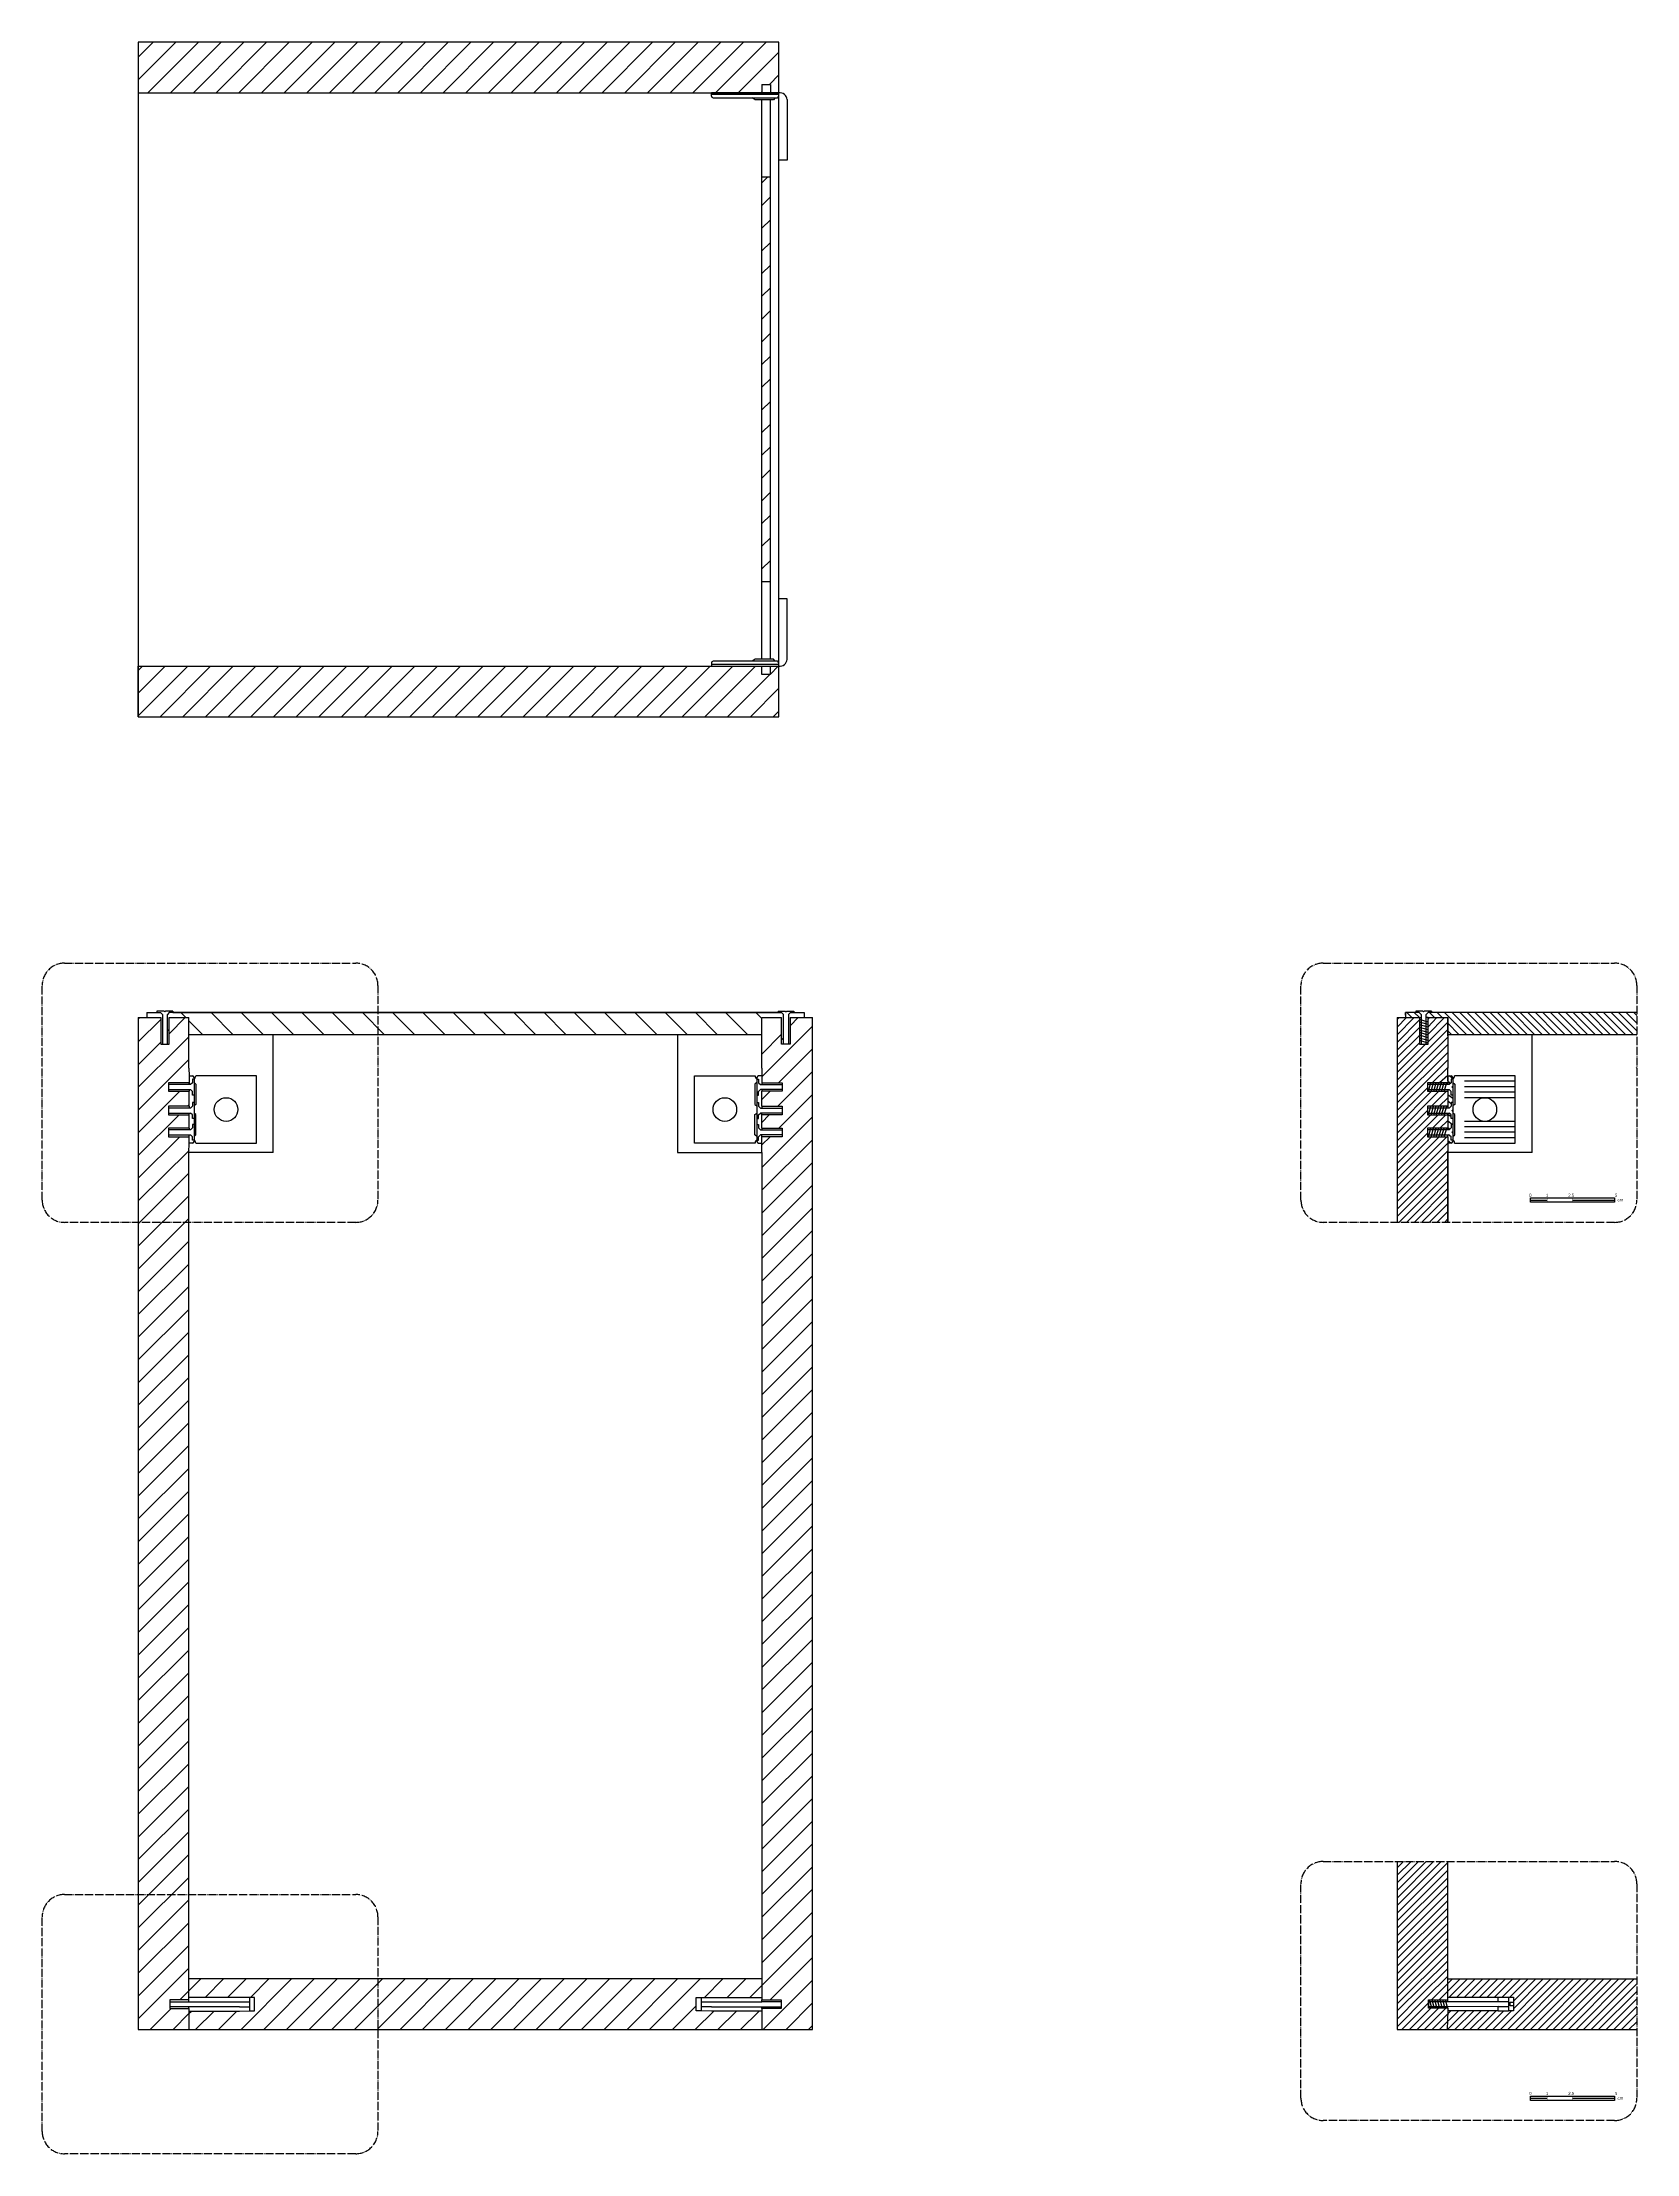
# Model space of a CAD drawing. Header units: millimetres. Extents: x -1061 to 8262, y 78 to 3828.
# Drawn here: x 4370 to 5316, y 831 to 2083 of the extents above; entities that cross this region are included whole.
import ezdxf
from ezdxf.enums import TextEntityAlignment as Align

# ---------------------------------------------------------------- set-up
doc = ezdxf.new("R2010")
doc.units = ezdxf.units.MM
doc.linetypes.add('ACAD_ISO04W100', pattern=[30, 24, -3, 0, -3])
for name, color, linetype in [('A-ANNO-SYMB', 3, 'Continuous'), ('G-ANNO-TEXT', 3, 'Continuous'), ('G-ANNO-TTLB', 3, 'Continuous'), ('IF-DETL', 4, 'Continuous'), ('IF-FURN', 7, 'Continuous'), ('Layer1', 1, 'Continuous'), ('Layer2', 8, 'Continuous'), ('linee sezione', 3, 'ACAD_ISO04W100')]:
    doc.layers.add(name, color=color, linetype=linetype)
doc.styles.add('E-ARIAL', font='arial.ttf')

msp = doc.modelspace()

# ---------------------------------------------------------------- hatches: boundary and pattern name
at = {"layer": 'IF-DETL'}
h = msp.add_hatch(dxfattribs=at)
h.set_pattern_fill('ANSI31', color=256, scale=4, angle=90)
h.set_pattern_definition([(135, (-1293.643, -1224.641), (-8.980256, -8.980256), [])])
h.paths.add_polyline_path([(4796.5, 1504.4), (4808.2, 1504.4), (4808.2, 1488.7), (4809.3, 1488.7), (4809.3, 1506.2), (4808.2, 1507.4), (4806.1, 1507.4), (4568.7, 1507.4), (4568.7, 1494.4), (4796.5, 1494.4)])
h.paths.add_polyline_path([(4568.7, 1507.4), (4447, 1507.4), (4447, 1507.4), (4444.9, 1507.4), (4443.8, 1506.2), (4443.8, 1488.7), (4444.8, 1488.7), (4444.8, 1504.4), (4456.5, 1504.4), (4456.5, 1494.4), (4568.7, 1494.4)])
h = msp.add_hatch(dxfattribs=at)
h.set_pattern_fill('ANSI31', color=256, angle=90)
h.set_pattern_definition([(135, (-1293.6433, -1224.6407), (-2.245064, -2.245064), [])])
h.paths.add_polyline_path([(5315.6, 1507.4), (5193.8, 1507.4), (5193.8, 1507.4), (5191.7, 1507.4), (5190.6, 1506.2), (5190.6, 1504.4), (5191.7, 1504.4), (5203.4, 1504.4), (5203.4, 1494.4), (5315.6, 1494.4)])
h.paths.add_polyline_path([(5187.7, 1506.2), (5186.5, 1507.4), (5178.4, 1507.4), (5178.4, 1505.9), (5178.4, 1504.4), (5186.6, 1504.4), (5187.7, 1504.4)])
at = {"layer": 'IF-FURN'}
h = msp.add_hatch(dxfattribs=at)
h.set_pattern_fill('ANSI31', color=256, scale=3)
h.set_pattern_definition([(45, (979.264, 755.095), (-6.735192, 6.735192), [])])
h.paths.add_polyline_path([(4806.5, 1682.8), (4806.5, 1712.8), (4801.5, 1712.8), (4801.5, 1707.8), (4796.5, 1707.8), (4796.5, 1712.8), (4426.5, 1712.8), (4426.5, 1682.8)])
h.paths.add_polyline_path([(4796.5, 2052.8), (4796.5, 2057.8), (4801.5, 2057.8), (4801.5, 2052.8), (4806.5, 2052.8), (4806.5, 2082.8), (4426.5, 2082.8), (4426.5, 2052.8)])
h.paths.add_polyline_path([(4801.5, 2002.8), (4796.5, 2002.8), (4796.5, 1762.8), (4801.5, 1762.8)])

# ---------------------------------------------------------------- linework, layer by layer
at = {"layer": 'A-ANNO-SYMB'}
for p, q in [((5252.4, 1396.2), (5262.4, 1396.2)), ((5277.4, 1396.2), (5302.4, 1396.2)), ((5252.4, 863.6), (5262.4, 863.6)), ((5277.4, 863.6), (5302.4, 863.6))]:
    msp.add_line(p, q, dxfattribs=at)
for points in [[(5252.4, 1397.5), (5302.4, 1397.5), (5302.4, 1395), (5252.4, 1395)], [(5252.4, 864.8), (5302.4, 864.8), (5302.4, 862.3), (5252.4, 862.3)]]:
    msp.add_lwpolyline(points, close=True, dxfattribs=at)
at = {"layer": 'G-ANNO-TTLB'}
for points, const_width in [([(5252.4, 1395), (5252.4, 1397.5)], 0.18), ([(5262.4, 1397.5), (5262.4, 1395)], 0.18), ([(5277.4, 1397.5), (5277.4, 1395)], 0.18), ([(5302.4, 1397.5), (5302.4, 1395)], 0.48), ([(5252.4, 862.3), (5252.4, 864.8)], 0.18), ([(5262.4, 864.8), (5262.4, 862.3)], 0.18), ([(5277.4, 864.8), (5277.4, 862.3)], 0.18), ([(5302.4, 864.8), (5302.4, 862.3)], 0.48)]:
    msp.add_lwpolyline(points, dxfattribs=dict(at, const_width=const_width))
at = {"layer": 'IF-DETL', "linetype": 'Continuous'}
for p, q in [((4426.5, 1490), (4439.8, 1503.3)), ((4444.8, 1494.8), (4454.4, 1504.4)), ((4813.3, 1499.6), (4818.1, 1504.4)), ((5173.4, 1503.2), (5174.5, 1504.4)), ((5173.4, 1498.7), (5179, 1504.4)), ((5173.4, 1494.2), (5183.5, 1504.4)), ((5173.4, 1489.7), (5186.6, 1503)), ((5191.7, 1494.6), (5201.5, 1504.4)), ((5191.7, 1499), (5197, 1504.4)), ((5191.7, 1503.5), (5192.5, 1504.4)), ((4450.7, 1487.2), (4456.5, 1493.1)), ((4796.5, 1469.3), (4826.5, 1499.4)), ((4796.5, 1482.8), (4808.2, 1494.5)), ((5173.4, 1485.2), (5186.6, 1498.5)), ((5173.4, 1467.3), (5203.4, 1497.3)), ((5173.4, 1480.7), (5186.4, 1493.7)), ((5173.4, 1462.8), (5203.4, 1492.8)), ((5186.4, 1493.7), (5186.6, 1494)), ((5191.7, 1490.1), (5203.4, 1501.8)), ((4426.5, 1476.5), (4439.8, 1489.8)), ((4426.5, 1463.1), (4450.7, 1487.2)), ((4426.5, 1449.6), (4456.5, 1479.6)), ((4806.4, 1465.7), (4826.5, 1485.9)), ((5173.4, 1476.3), (5186.6, 1489.5)), ((5173.4, 1471.8), (5190.2, 1488.7)), ((5173.4, 1458.3), (5203.4, 1488.4)), ((5173.4, 1453.8), (5203.4, 1483.8)), ((5173.4, 1449.3), (5203.4, 1479.3)), ((4456.1, 1465.7), (4456.6, 1466.2)), ((4805.9, 1451.8), (4826.5, 1472.4)), ((5194.2, 1465.7), (5203.4, 1474.8)), ((5203.4, 1470.1), (5198.6, 1465.7)), ((5205.1, 1465.4), (5203.4, 1466.6)), ((5206.4, 1468.3), (5204.2, 1469.9)), ((5315.1, 1474.4), (5315.6, 1474.8)), ((4426.5, 1436.1), (4451.1, 1460.7)), ((4456.3, 1452.4), (4456.6, 1452.7)), ((4796.5, 1455.8), (4801.3, 1460.7)), ((4806.5, 1438.9), (4826.5, 1458.9)), ((5173.4, 1444.8), (5191.3, 1462.7)), ((5173.4, 1440.3), (5193.7, 1460.7)), ((5173.4, 1435.8), (5198.2, 1460.7)), ((5193.8, 1451.8), (5202.7, 1460.7)), ((5198.3, 1451.8), (5203.4, 1456.9)), ((5206.4, 1456.5), (5203.4, 1458.7)), ((5205.5, 1453.3), (5203.4, 1454.8)), ((4426.5, 1422.6), (4450.7, 1446.8)), ((4455.7, 1451.8), (4456.3, 1452.4)), ((4796.5, 1442.3), (4800.9, 1446.8)), ((4796.5, 1415.5), (4826.5, 1445.5)), ((5173.4, 1431.4), (5191.3, 1449.3)), ((5173.4, 1426.9), (5193.3, 1446.8)), ((5173.4, 1422.4), (5197.7, 1446.8)), ((5194.3, 1438.9), (5202.2, 1446.8)), ((5198.8, 1438.9), (5203.4, 1443.4)), ((5205.5, 1445.5), (5203.4, 1446.9)), ((5206.1, 1441), (5203.4, 1443)), ((4426.5, 1409.2), (4451.2, 1433.8)), ((4456.2, 1438.9), (4456.5, 1439.2)), ((4796.5, 1428.9), (4801.4, 1433.8)), ((4796.5, 1402), (4826.5, 1432)), ((5173.4, 1417.9), (5191.3, 1435.8)), ((5173.4, 1413.4), (5193.8, 1433.8)), ((5173.4, 1408.9), (5198.3, 1433.8)), ((5173.4, 1404.4), (5202.8, 1433.8)), ((5173.4, 1399.9), (5203.4, 1429.9)), ((5204.7, 1438.2), (5203.4, 1439.1)), ((5205.2, 1429.9), (5203.4, 1431.3)), ((5205.5, 1433.7), (5203.8, 1434.9)), ((4426.5, 1395.7), (4456.6, 1425.7)), ((4796.5, 1388.5), (4826.5, 1418.5)), ((5173.4, 1395.4), (5203.4, 1425.4)), ((5173.4, 1390.9), (5203.4, 1420.9)), ((5173.4, 1386.5), (5203.4, 1416.5)), ((4426.5, 1382.2), (4456.5, 1412.2)), ((4796.5, 1375.1), (4826.5, 1405.1)), ((5174.4, 1383), (5203.4, 1412)), ((5178.9, 1383), (5203.4, 1407.5)), ((5183.4, 1383), (5203.4, 1403)), ((4426.5, 1368.8), (4456.5, 1398.8)), ((4796.5, 1361.6), (4826.5, 1391.6)), ((5187.9, 1383), (5203.4, 1398.5)), ((5192.4, 1383), (5203.4, 1394)), ((4426.5, 1355.3), (4456.5, 1385.3)), ((4796.5, 1348.1), (4826.5, 1378.1)), ((5196.9, 1383), (5203.4, 1389.5)), ((5201.4, 1383), (5203.4, 1385)), ((4426.5, 1341.8), (4456.5, 1371.8)), ((4426.5, 1328.3), (4456.5, 1358.3)), ((4796.5, 1334.6), (4826.5, 1364.6)), ((4426.5, 1314.9), (4456.5, 1344.9)), ((4796.5, 1321.2), (4826.5, 1351.2)), ((4426.5, 1301.4), (4456.5, 1331.4)), ((4796.5, 1307.7), (4826.5, 1337.7)), ((4426.5, 1287.9), (4456.5, 1317.9)), ((4796.5, 1294.2), (4826.5, 1324.2)), ((4426.5, 1274.5), (4456.5, 1304.5)), ((4796.5, 1280.8), (4826.5, 1310.8)), ((4426.5, 1261), (4456.5, 1291)), ((4796.5, 1267.3), (4826.5, 1297.3)), ((4426.5, 1247.5), (4456.5, 1277.5)), ((4796.5, 1253.8), (4826.5, 1283.8)), ((4796.5, 1240.4), (4826.5, 1270.4)), ((4426.5, 1234.1), (4456.5, 1264.1)), ((4796.5, 1226.9), (4826.5, 1256.9)), ((4426.5, 1220.6), (4456.5, 1250.6)), ((4796.5, 1213.4), (4826.5, 1243.4)), ((4426.5, 1207.1), (4456.5, 1237.1)), ((4796.5, 1199.9), (4826.5, 1229.9)), ((4426.5, 1193.6), (4456.5, 1223.6)), ((4796.5, 1186.5), (4826.5, 1216.5)), ((4426.5, 1180.2), (4456.5, 1210.2)), ((4796.5, 1173), (4826.5, 1203)), ((4426.5, 1166.7), (4456.5, 1196.7)), ((4796.5, 1159.5), (4826.5, 1189.5)), ((4426.5, 1153.2), (4456.5, 1183.2)), ((4426.5, 1139.8), (4456.5, 1169.8)), ((4796.5, 1146.1), (4826.5, 1176.1)), ((4426.5, 1126.3), (4456.5, 1156.3)), ((4796.5, 1132.6), (4826.5, 1162.6)), ((4426.5, 1112.8), (4456.5, 1142.8)), ((4796.5, 1119.1), (4826.5, 1149.1)), ((4426.5, 1099.4), (4456.5, 1129.4)), ((4796.5, 1105.7), (4826.5, 1135.7)), ((4426.5, 1085.9), (4456.5, 1115.9)), ((4796.5, 1092.2), (4826.5, 1122.2)), ((4426.5, 1072.4), (4456.5, 1102.4)), ((4796.5, 1078.7), (4826.5, 1108.7)), ((4796.5, 1065.2), (4826.5, 1095.2)), ((4426.5, 1058.9), (4456.5, 1088.9)), ((4796.5, 1051.8), (4826.5, 1081.8)), ((4426.5, 1045.5), (4456.5, 1075.5)), ((4796.5, 1038.3), (4826.5, 1068.3)), ((4426.5, 1032), (4456.5, 1062)), ((4796.5, 1024.8), (4826.5, 1054.8)), ((4426.5, 1018.5), (4456.5, 1048.5)), ((4796.5, 1011.4), (4826.5, 1041.4)), ((4426.5, 1005.1), (4456.5, 1035.1)), ((4796.5, 997.9), (4826.5, 1027.9)), ((4426.5, 991.6), (4456.5, 1021.6)), ((4796.5, 984.4), (4826.5, 1014.4)), ((4426.5, 978.1), (4456.5, 1008.1)), ((5173.4, 1000.3), (5177.1, 1004)), ((5173.4, 995.8), (5181.6, 1004)), ((5173.4, 991.3), (5186.1, 1004)), ((5173.4, 986.8), (5190.6, 1004)), ((5173.4, 982.3), (5195, 1004)), ((5173.4, 977.9), (5199.5, 1004)), ((5173.4, 973.4), (5203.4, 1003.4)), ((4426.5, 964.6), (4456.5, 994.6)), ((4796.5, 970.9), (4826.5, 1000.9)), ((5173.4, 968.9), (5203.4, 998.9)), ((5173.4, 964.4), (5203.4, 994.4)), ((5173.4, 959.9), (5203.4, 989.9)), ((4426.5, 951.2), (4456.5, 981.2)), ((4796.5, 957.5), (4826.5, 987.5)), ((5173.4, 955.4), (5203.4, 985.4)), ((5173.4, 950.9), (5203.4, 980.9)), ((4426.5, 937.7), (4456.5, 967.7)), ((4796.5, 944), (4826.5, 974)), ((5173.4, 946.4), (5203.4, 976.4)), ((5173.4, 941.9), (5203.4, 971.9)), ((5173.4, 937.4), (5203.4, 967.4)), ((4426.5, 924.2), (4456.5, 954.2)), ((4789.4, 923.4), (4826.5, 960.5)), ((5173.4, 933), (5203.4, 963)), ((5173.4, 928.5), (5203.4, 958.5)), ((5173.4, 924), (5203.4, 954)), ((4426.5, 910.8), (4456.5, 940.8)), ((4801.3, 921.9), (4826.5, 947.1)), ((5173.4, 919.5), (5203.4, 949.5)), ((5173.4, 915.5), (5203.4, 945)), ((5186.3, 923.5), (5203.4, 940.5)), ((4451.1, 921.9), (4463.6, 934.4)), ((4466.1, 923.4), (4477.1, 934.4)), ((4479.5, 923.4), (4490.5, 934.4)), ((4487.5, 904.4), (4517.5, 934.4)), ((4493, 923.4), (4504, 934.4)), ((4500.9, 904.4), (4530.9, 934.4)), ((4514.4, 904.4), (4544.4, 934.4)), ((4527.9, 904.4), (4557.9, 934.4)), ((4541.4, 904.4), (4571.4, 934.4)), ((4554.8, 904.4), (4584.8, 934.4)), ((4568.3, 904.4), (4598.3, 934.4)), ((4581.8, 904.4), (4611.8, 934.4)), ((4595.2, 904.4), (4625.2, 934.4)), ((4608.7, 904.4), (4638.7, 934.4)), ((4622.2, 904.4), (4652.2, 934.4)), ((4635.6, 904.4), (4665.6, 934.4)), ((4649.1, 904.4), (4679.1, 934.4)), ((4662.6, 904.4), (4692.6, 934.4)), ((4676.1, 904.4), (4706.1, 934.4)), ((4689.5, 904.4), (4719.5, 934.4)), ((4703, 904.4), (4733, 934.4)), ((4716.5, 904.4), (4746.5, 934.4)), ((4729.9, 904.4), (4759.9, 934.4)), ((4762.4, 923.4), (4773.4, 934.4)), ((4775.9, 923.4), (4786.9, 934.4)), ((4797.3, 904.4), (4826.5, 933.6)), ((5190.8, 923.5), (5203.4, 936)), ((5193.8, 922), (5206.2, 934.4)), ((5198.3, 922), (5210.7, 934.4)), ((5204.3, 923.5), (5215.2, 934.4)), ((5208.8, 923.5), (5219.7, 934.4)), ((5213.3, 923.5), (5224.2, 934.4)), ((5217.7, 923.5), (5228.6, 934.4)), ((5222.3, 923.5), (5233.1, 934.4)), ((5226.8, 923.5), (5237.6, 934.4)), ((5231.2, 923.5), (5242.1, 934.4)), ((5234.6, 904.4), (5264.6, 934.4)), ((5235.7, 923.5), (5246.6, 934.4)), ((5239.1, 904.4), (5269.1, 934.4)), ((5240.2, 923.5), (5251.1, 934.4)), ((5242.4, 921.1), (5255.6, 934.4)), ((5242.4, 916.6), (5260.1, 934.4)), ((5243.5, 904.4), (5273.5, 934.4)), ((5248, 904.4), (5278, 934.4)), ((5252.5, 904.4), (5282.5, 934.4)), ((5257, 904.4), (5287, 934.4)), ((5261.5, 904.4), (5291.5, 934.4)), ((5266, 904.4), (5296, 934.4)), ((5270.5, 904.4), (5300.5, 934.4)), ((5275, 904.4), (5305, 934.4)), ((5279.5, 904.4), (5309.5, 934.4)), ((5284, 904.4), (5314, 934.4)), ((5288.4, 904.4), (5315.6, 931.5)), ((5292.9, 904.4), (5315.6, 927)), ((4433.6, 904.4), (4446.1, 916.8)), ((4456.5, 913.8), (4458.1, 915.3)), ((4460.5, 904.4), (4471.5, 915.3)), ((4474, 904.4), (4485, 915.3)), ((4743.4, 904.4), (4757.5, 918.5)), ((4756.9, 904.4), (4767.9, 915.3)), ((4770.4, 904.4), (4781.4, 915.3)), ((4783.8, 904.4), (4794.8, 915.3)), ((4810.8, 904.4), (4826.5, 920.1)), ((5173.4, 910.5), (5186.3, 923.5)), ((5173.4, 906), (5190.8, 923.5)), ((5176.2, 904.4), (5192, 920.2)), ((5180.7, 904.4), (5193.3, 917)), ((5185.2, 904.4), (5197.9, 917)), ((5189.7, 904.4), (5202.3, 917)), ((5194.2, 904.4), (5205.3, 915.5)), ((5198.6, 904.4), (5209.8, 915.5)), ((5203.4, 904.6), (5214.3, 915.5)), ((5207.6, 904.4), (5218.8, 915.5)), ((5212.1, 904.4), (5223.2, 915.5)), ((5216.6, 904.4), (5227.7, 915.5)), ((5221.1, 904.4), (5232.2, 915.5)), ((5225.6, 904.4), (5236.7, 915.5)), ((5230.1, 904.4), (5241.2, 915.5)), ((5297.4, 904.4), (5315.6, 922.5)), ((5301.9, 904.4), (5315.6, 918)), ((4447.1, 904.4), (4456.5, 913.8)), ((4456.3, 904.4), (4456.5, 904.6)), ((5306.4, 904.4), (5315.6, 913.5)), ((5310.9, 904.4), (5315.6, 909)), ((5315.4, 904.4), (5315.6, 904.5))]:
    msp.add_line(p, q, dxfattribs=at)
at = {"layer": 'IF-FURN'}
for p, q in [((4806.5, 2082.8), (4426.5, 2082.8)), ((4426.5, 2082.8), (4426.5, 1682.8)), ((4426.5, 2082.8), (4426.5, 2052.8)), ((4806.5, 1682.8), (4806.5, 2082.8)), ((4796.5, 2057.8), (4801.5, 2057.8)), ((4796.5, 2057.8), (4796.5, 2052.8)), ((4801.5, 2057.8), (4801.5, 2052.8)), ((4426.5, 2052.8), (4806.5, 2052.8)), ((4456.5, 2052.8), (4466.5, 2052.8)), ((4806.5, 2052.8), (4766.5, 2052.8)), ((4766.5, 2050.8), (4766.5, 2052.8)), ((4806.5, 2051.8), (4766.5, 2051.8)), ((4767.5, 2049.8), (4805.5, 2049.8)), ((4792.4, 2048.6), (4790.7, 2049.8)), ((4803.4, 2048.6), (4792.4, 2048.6)), ((4796.5, 1716.9), (4796.5, 2048.6)), ((4801.5, 1716.9), (4801.5, 2048.6)), ((4804.4, 2049.8), (4803.4, 2048.6)), ((4806.5, 2052.8), (4806.5, 2052.8)), ((4811.5, 2048.8), (4811.5, 2012.8)), ((4811.5, 2012.8), (4806.5, 2012.8)), ((4801.5, 2002.8), (4796.5, 2002.8)), ((4801.5, 1762.8), (4796.5, 1762.8)), ((4811.5, 1752.8), (4806.5, 1752.8)), ((4811.5, 1716.8), (4811.5, 1752.8)), ((4805.5, 1715.8), (4767.5, 1715.8)), ((4792.4, 1716.9), (4790.7, 1715.8)), ((4803.4, 1716.9), (4792.4, 1716.9)), ((4804.4, 1715.8), (4803.4, 1716.9)), ((4426.5, 1682.8), (4426.5, 1712.8)), ((4426.5, 1712.8), (4806.5, 1712.8)), ((4766.5, 1714.8), (4766.5, 1712.8)), ((4806.5, 1713.8), (4766.5, 1713.8)), ((4796.5, 1707.8), (4796.5, 1712.8)), ((4801.5, 1707.8), (4796.5, 1707.8)), ((4801.5, 1707.8), (4801.5, 1712.8)), ((4426.5, 1682.8), (4806.5, 1682.8)), ((4426.5, 1504.4), (4426.5, 904.4)), ((4426.5, 1504.4), (4439.8, 1504.4)), ((4439.8, 1504.4), (4439.8, 1488.7)), ((4444.8, 1488.7), (4444.8, 1504.4)), ((4444.8, 1504.4), (4456.5, 1504.4)), ((4456.5, 1474.4), (4456.5, 1504.4)), ((4456.5, 1493.7), (4456.5, 1504.4)), ((4796.5, 1474.4), (4796.5, 1504.4)), ((4796.5, 1493.7), (4796.5, 1504.4)), ((4796.5, 1504.4), (4808.2, 1504.4)), ((4808.2, 1488.7), (4808.2, 1504.4)), ((4813.3, 1504.4), (4813.3, 1488.7)), ((4813.3, 1504.4), (4826.5, 1504.4)), ((4826.5, 904.4), (4826.5, 1504.4)), ((5173.4, 1504.4), (5173.4, 1383)), ((5173.4, 1504.4), (5186.6, 1504.4)), ((5186.6, 1504.4), (5186.6, 1488.7)), ((5191.7, 1488.7), (5191.7, 1504.4)), ((5191.7, 1504.4), (5203.4, 1504.4)), ((5203.4, 1504.4), (5203.4, 1474.4)), ((5203.4, 1493.7), (5203.4, 1504.4)), ((4439.8, 1488.7), (4444.8, 1488.7)), ((4813.3, 1488.7), (4808.2, 1488.7)), ((5186.6, 1488.7), (5191.7, 1488.7)), ((4456.6, 1465.7), (4444.4, 1465.7)), ((4444.4, 1465.7), (4444.4, 1460.7)), ((4456.5, 1474.4), (4456.6, 1469.9)), ((4456.6, 1469.9), (4456.6, 1465.7)), ((4796.5, 1474.4), (4796.5, 1469.9)), ((4796.5, 1469.9), (4796.5, 1465.7)), ((4796.5, 1465.7), (4808.6, 1465.7)), ((4808.6, 1465.7), (4808.6, 1460.7)), ((5203.4, 1465.7), (5191.3, 1465.7)), ((5191.3, 1465.7), (5191.3, 1460.7)), ((5203.2, 1469.9), (5203.2, 1469.9)), ((5203.4, 1466.9), (5203.4, 1474.4)), ((5203.4, 1469.9), (5203.4, 1465.7)), ((5203.4, 1469.9), (5203.4, 1469.9)), ((4444.4, 1460.7), (4456.6, 1460.7)), ((4456.6, 1451.8), (4456.6, 1460.7)), ((4808.6, 1460.7), (4796.5, 1460.7)), ((4796.5, 1451.8), (4796.5, 1460.7)), ((5191.3, 1460.7), (5203.4, 1460.7)), ((5203.4, 1460.7), (5203.4, 1451.8)), ((4456.6, 1451.8), (4444.4, 1451.8)), ((4444.4, 1451.8), (4444.4, 1446.8)), ((4444.4, 1446.8), (4456.6, 1446.8)), ((4456.6, 1438.9), (4456.6, 1446.8)), ((4796.5, 1451.8), (4808.6, 1451.8)), ((4808.6, 1446.8), (4796.5, 1446.8)), ((4796.5, 1438.9), (4796.5, 1446.8)), ((4808.6, 1451.8), (4808.6, 1446.8)), ((5203.4, 1451.8), (5191.3, 1451.8)), ((5191.3, 1451.8), (5191.3, 1446.8)), ((5191.3, 1446.8), (5203.4, 1446.8)), ((5202.8, 1451.8), (5203.4, 1451.8)), ((5203.4, 1446.8), (5203.4, 1438.9)), ((4456.6, 1438.9), (4444.4, 1438.9)), ((4444.4, 1438.9), (4444.4, 1433.8)), ((4444.4, 1433.8), (4456.6, 1433.8)), ((4456.5, 1424.4), (4456.6, 1429.9)), ((4456.6, 1430), (4456.6, 1434.9)), ((4458.6, 1429.9), (4456.6, 1429.9)), ((4794.5, 1429.9), (4796.5, 1429.9)), ((4796.5, 1438.9), (4808.6, 1438.9)), ((4796.5, 1430), (4796.5, 1434.9)), ((4808.6, 1433.8), (4796.5, 1433.8)), ((4796.5, 1424.4), (4796.5, 1429.9)), ((4808.6, 1438.9), (4808.6, 1433.8)), ((5203.4, 1438.9), (5191.3, 1438.9)), ((5191.3, 1438.9), (5191.3, 1433.8)), ((5191.3, 1433.8), (5203.4, 1433.8)), ((5203.4, 1433.8), (5203.4, 1383)), ((5203.4, 1433.8), (5203.4, 1429.9)), ((5205.4, 1429.9), (5203.4, 1429.9)), ((4456.5, 921.9), (4456.5, 1424.4)), ((4796.5, 1424.4), (4796.5, 921.9)), ((5203.4, 1383), (5203.4, 1424.4)), ((5173.4, 1004), (5173.4, 904.4)), ((5203.4, 922), (5203.4, 1004)), ((4796.5, 934.4), (4456.5, 934.4)), ((5203.4, 934.4), (5315.6, 934.4)), ((4456.5, 921.9), (4445.2, 921.9)), ((4445.2, 921.9), (4445.2, 916.8)), ((4445.2, 916.8), (4456.5, 916.8)), ((4486.5, 923.4), (4456.5, 923.4)), ((4456.5, 916.8), (4456.5, 904.4)), ((4456.5, 915.3), (4486.5, 915.3)), ((4495.5, 923.4), (4486.5, 923.4)), ((4486.5, 915.3), (4495.5, 915.4)), ((4495.5, 923.4), (4492.5, 923.4)), ((4492.5, 915.4), (4495.5, 915.4)), ((4495.5, 915.4), (4495.5, 923.4)), ((4757.5, 923.4), (4760.5, 923.4)), ((4757.5, 915.4), (4757.5, 923.4)), ((4757.5, 923.4), (4766.5, 923.4)), ((4760.5, 915.4), (4757.5, 915.4)), ((4766.5, 915.3), (4757.5, 915.4)), ((4766.5, 923.4), (4796.5, 923.4)), ((4796.5, 915.3), (4766.5, 915.3)), ((4796.5, 921.9), (4807.9, 921.9)), ((4807.9, 916.8), (4796.5, 916.8)), ((4796.5, 916.8), (4796.5, 904.4)), ((4807.9, 921.9), (4807.9, 916.8)), ((5192, 917), (5192, 922)), ((5192, 922), (5203.4, 922)), ((5203.4, 917), (5192, 917)), ((5203.4, 915.5), (5203.1, 904.4)), ((5203.4, 923.5), (5233.4, 923.5)), ((5203.4, 917), (5203.4, 915.5)), ((5233.4, 915.5), (5203.4, 915.5)), ((5233.4, 923.5), (5239.4, 923.5)), ((5233.4, 915.5), (5239.4, 915.5)), ((5239.4, 923.5), (5242.4, 923.5)), ((5242.4, 915.5), (5239.4, 915.5)), ((5242.4, 923.5), (5242.4, 915.5)), ((4426.5, 904.4), (4826.5, 904.4)), ((5173.4, 904.4), (5315.6, 904.4))]:
    msp.add_line(p, q, dxfattribs=at)
at = {"layer": 'IF-FURN', "linetype": 'Continuous'}
for p, q in [((4426.5, 1503.5), (4427.4, 1504.4)), ((4824.2, 904.4), (4826.5, 906.7)), ((5203.1, 904.4), (5203.4, 904.6))]:
    msp.add_line(p, q, dxfattribs=at)
at = {"layer": 'IF-FURN'}
for centre, radius, start, end in [((4768, 2051.3), 1.58, 198.4349, 251.5651), ((4805, 2051.3), 1.58, 288.4349, 341.5651), ((4807, 2048.3), 4.53, 6.3402, 96.3402), ((4768, 1714.3), 1.58, 108.4349, 161.5651), ((4805, 1714.3), 1.58, 18.4349, 71.5651), ((4807, 1717.3), 4.53, 263.6598, 353.6598)]:
    msp.add_arc(centre, radius, start, end, dxfattribs=at)
at = {"layer": 'Layer1'}
for p, q in [((4506.5, 1424.4), (4506.5, 1494.4)), ((4746.5, 1494.4), (4746.5, 1424.4)), ((5253.4, 1424.4), (5253.4, 1494.4)), ((4506.5, 1424.4), (4456.5, 1424.4)), ((4746.5, 1424.4), (4796.5, 1424.4)), ((5253.4, 1424.4), (5203.4, 1424.4))]:
    msp.add_line(p, q, dxfattribs=at)
at = {"layer": 'Layer2'}
for p, q in [((4431.5, 1507.4), (4431.5, 1504.4)), ((4431.5, 1507.4), (4439.7, 1507.4)), ((4437.6, 1508.3), (4437.6, 1507.4)), ((4439.7, 1507.4), (4440.8, 1506.2)), ((4442.3, 1507.8), (4441.8, 1508.3)), ((4442.8, 1508.3), (4442.3, 1507.8)), ((4444.9, 1507.4), (4443.8, 1506.2)), ((4447, 1507.4), (4444.9, 1507.4)), ((4808.2, 1507.4), (4444.9, 1507.4)), ((4447, 1508.3), (4447, 1507.4)), ((4447, 1507.4), (4806.1, 1507.4)), ((4806.1, 1507.4), (4447, 1507.4)), ((4806.1, 1508.3), (4806.1, 1507.4)), ((4806.1, 1507.4), (4808.2, 1507.4)), ((4808.2, 1507.4), (4809.3, 1506.2)), ((4810.2, 1508.3), (4810.8, 1507.8)), ((4810.8, 1507.8), (4811.3, 1508.3)), ((4813.4, 1507.4), (4812.2, 1506.2)), ((4813.4, 1507.4), (4821.5, 1507.4)), ((4815.5, 1508.3), (4815.5, 1507.4)), ((4821.5, 1507.4), (4821.5, 1504.4)), ((5178.4, 1507.4), (5178.4, 1504.4)), ((5178.4, 1505.9), (5178.4, 1507.4)), ((5186.5, 1507.4), (5178.4, 1507.4)), ((5184.4, 1508.3), (5184.4, 1507.4)), ((5186.5, 1507.4), (5187.7, 1506.2)), ((5186.6, 1504.4), (5187.7, 1504.4)), ((5191.7, 1501.8), (5186.6, 1503.3)), ((5191.7, 1501.8), (5186.6, 1503.3)), ((5189.1, 1507.8), (5188.6, 1508.3)), ((5189.7, 1508.3), (5189.1, 1507.8)), ((5191.7, 1507.4), (5190.6, 1506.2)), ((5191.7, 1504.4), (5190.6, 1504.4)), ((5193.8, 1507.4), (5191.7, 1507.4)), ((5193.8, 1507.4), (5191.7, 1507.4)), ((5193.8, 1508.3), (5193.8, 1507.4)), ((5315.6, 1507.4), (5193.8, 1507.4)), ((4456.5, 1494.4), (4796.5, 1494.4)), ((5191.7, 1500.3), (5186.6, 1501.7)), ((5191.7, 1500.3), (5186.6, 1501.7)), ((5191.7, 1498.7), (5186.6, 1500.1)), ((5191.7, 1498.7), (5186.6, 1500.1)), ((5191.7, 1497.1), (5186.6, 1498.6)), ((5191.7, 1495.6), (5186.6, 1497)), ((5191.7, 1494), (5186.6, 1495.5)), ((5191.7, 1492.4), (5186.6, 1493.9)), ((5191.7, 1490.9), (5186.6, 1492.3)), ((5191.7, 1490.9), (5186.6, 1492.3)), ((5191.7, 1489.3), (5186.6, 1490.8)), ((5203.4, 1494.4), (5315.6, 1494.4)), ((4440.8, 1488.7), (4443.8, 1488.7)), ((4812.2, 1488.7), (4809.3, 1488.7)), ((5187.7, 1488.7), (5190.6, 1488.7)), ((4456.6, 1469.9), (4458.6, 1469.9)), ((4456.6, 1465.7), (4456.6, 1464.7)), ((4458.7, 1465.8), (4457.5, 1464.7)), ((4459.6, 1467.9), (4458.7, 1467.9)), ((4458.7, 1467.9), (4458.7, 1465.8)), ((4459.6, 1468.9), (4459.6, 1430.9)), ((4459.6, 1465.9), (4460.7, 1464.9)), ((4496.6, 1469.9), (4460.6, 1469.9)), ((4496.6, 1429.9), (4496.6, 1469.9)), ((4756.5, 1469.9), (4792.5, 1469.9)), ((4756.5, 1429.9), (4756.5, 1469.9)), ((4793.5, 1465.9), (4792.3, 1464.9)), ((4793.5, 1468.9), (4793.5, 1430.9)), ((4793.5, 1467.9), (4794.4, 1467.9)), ((4794.4, 1467.9), (4794.4, 1465.8)), ((4794.4, 1465.8), (4795.6, 1464.7)), ((4796.5, 1469.9), (4794.5, 1469.9)), ((4796.5, 1465.7), (4796.5, 1464.7)), ((5191.9, 1460.7), (5193.4, 1465.7)), ((5193.5, 1460.7), (5195, 1465.7)), ((5193.5, 1460.7), (5195, 1465.7)), ((5195.1, 1460.7), (5196.5, 1465.7)), ((5196.6, 1460.7), (5198.1, 1465.7)), ((5198.2, 1460.7), (5199.6, 1465.7)), ((5199.7, 1460.7), (5201.2, 1465.7)), ((5201.3, 1460.7), (5202.8, 1465.7)), ((5203.4, 1469.9), (5205.4, 1469.9)), ((5203.4, 1465.7), (5203.4, 1464.7)), ((5205.5, 1465.8), (5204.3, 1464.7)), ((5206.4, 1467.9), (5205.5, 1467.9)), ((5205.5, 1467.9), (5205.5, 1465.8)), ((5206.4, 1468.9), (5206.4, 1430.9)), ((5206.4, 1465.9), (5207.6, 1464.9)), ((5243.4, 1469.9), (5207.4, 1469.9)), ((5243.4, 1466.7), (5213.4, 1466.7)), ((5243.4, 1429.9), (5243.4, 1469.9)), ((4456.6, 1461.7), (4456.6, 1460.7)), ((4458.7, 1460.6), (4457.5, 1461.7)), ((4458.7, 1458.5), (4458.7, 1460.6)), ((4459.6, 1458.5), (4458.7, 1458.5)), ((4459.6, 1454), (4458.7, 1454)), ((4458.7, 1454), (4458.7, 1451.9)), ((4460.7, 1452.9), (4459.6, 1452)), ((4460.7, 1464.9), (4460.7, 1452.9)), ((4792.3, 1464.9), (4792.3, 1452.9)), ((4792.3, 1452.9), (4793.5, 1452)), ((4793.5, 1458.5), (4794.4, 1458.5)), ((4793.5, 1454), (4794.4, 1454)), ((4794.4, 1460.6), (4795.6, 1461.7)), ((4794.4, 1458.5), (4794.4, 1460.6)), ((4794.4, 1454), (4794.4, 1451.9)), ((4796.5, 1461.7), (4796.5, 1460.7)), ((5203.4, 1461.7), (5203.4, 1460.7)), ((5205.5, 1460.6), (5204.3, 1461.7)), ((5205.5, 1458.5), (5205.5, 1460.6)), ((5206.4, 1458.5), (5205.5, 1458.5)), ((5206.4, 1454), (5205.5, 1454)), ((5205.5, 1454), (5205.5, 1451.9)), ((5205.9, 1463.2), (5206.4, 1463.7)), ((5206.4, 1462.7), (5205.9, 1463.2)), ((5207.6, 1452.9), (5206.4, 1452)), ((5207.6, 1464.9), (5207.6, 1452.9)), ((5243.4, 1463.4), (5213.4, 1463.4)), ((5243.4, 1460.2), (5213.4, 1460.2)), ((5243.4, 1456.9), (5213.4, 1456.9)), ((4456.6, 1451.8), (4456.6, 1450.8)), ((4456.6, 1446.8), (4456.6, 1447.8)), ((4458.7, 1451.9), (4457.5, 1450.8)), ((4458.7, 1446.7), (4457.5, 1447.8)), ((4458.7, 1444.6), (4458.7, 1446.7)), ((4459.6, 1444.6), (4458.7, 1444.6)), ((4459.6, 1441), (4458.7, 1441)), ((4458.7, 1441), (4458.7, 1439)), ((4460.7, 1446.9), (4459.6, 1447.8)), ((4460.7, 1434.9), (4460.7, 1446.9)), ((4792.3, 1446.9), (4793.5, 1447.8)), ((4792.3, 1434.9), (4792.3, 1446.9)), ((4793.5, 1444.6), (4794.4, 1444.6)), ((4793.5, 1441), (4794.4, 1441)), ((4794.4, 1451.9), (4795.6, 1450.8)), ((4794.4, 1446.7), (4795.6, 1447.8)), ((4794.4, 1444.6), (4794.4, 1446.7)), ((4794.4, 1441), (4794.4, 1439)), ((4796.5, 1451.8), (4796.5, 1450.8)), ((4796.5, 1446.8), (4796.5, 1447.8)), ((5191.9, 1446.8), (5193.4, 1451.8)), ((5193.5, 1446.8), (5195, 1451.8)), ((5193.5, 1446.8), (5195, 1451.8)), ((5195.1, 1446.8), (5196.5, 1451.8)), ((5196.6, 1446.8), (5198.1, 1451.8)), ((5198.2, 1446.8), (5199.6, 1451.8)), ((5199.7, 1446.8), (5201.2, 1451.8)), ((5201.3, 1446.8), (5202.8, 1451.8)), ((5203.4, 1451.8), (5203.4, 1450.8)), ((5203.4, 1446.8), (5203.4, 1447.8)), ((5205.5, 1451.9), (5204.3, 1450.8)), ((5205.5, 1446.7), (5204.3, 1447.8)), ((5205.5, 1444.6), (5205.5, 1446.7)), ((5206.4, 1444.6), (5205.5, 1444.6)), ((5206.4, 1441), (5205.5, 1441)), ((5205.5, 1441), (5205.5, 1439)), ((5205.9, 1449.3), (5206.4, 1449.8)), ((5206.4, 1448.8), (5205.9, 1449.3)), ((5207.6, 1446.9), (5206.4, 1447.8)), ((5207.6, 1434.9), (5207.6, 1446.9)), ((5243.4, 1442.9), (5213.4, 1442.9)), ((4456.6, 1438.9), (4456.6, 1437.8)), ((4456.6, 1433.8), (4456.6, 1434.9)), ((4458.6, 1429.9), (4456.6, 1429.9)), ((4458.7, 1439), (4457.5, 1437.8)), ((4458.7, 1433.8), (4457.5, 1434.9)), ((4458.7, 1431.7), (4458.7, 1433.8)), ((4459.6, 1431.7), (4458.7, 1431.7)), ((4459.6, 1433.9), (4460.7, 1434.9)), ((4460.6, 1429.9), (4496.6, 1429.9)), ((4792.5, 1429.9), (4756.5, 1429.9)), ((4793.5, 1433.9), (4792.3, 1434.9)), ((4793.5, 1431.7), (4794.4, 1431.7)), ((4794.4, 1439), (4795.6, 1437.8)), ((4794.4, 1433.8), (4795.6, 1434.9)), ((4794.4, 1431.7), (4794.4, 1433.8)), ((4794.5, 1429.9), (4796.5, 1429.9)), ((4796.5, 1438.9), (4796.5, 1437.8)), ((5191.9, 1433.8), (5193.4, 1438.9)), ((5193.5, 1433.8), (5195, 1438.9)), ((5193.5, 1433.8), (5195, 1438.9)), ((5195.1, 1433.8), (5196.5, 1438.9)), ((5196.6, 1433.8), (5198.1, 1438.9)), ((5198.2, 1433.8), (5199.6, 1438.9)), ((5199.7, 1433.8), (5201.2, 1438.9)), ((5201.3, 1433.8), (5202.8, 1438.9)), ((5203.4, 1438.9), (5203.4, 1437.8)), ((5203.4, 1433.8), (5203.4, 1434.9)), ((5205.4, 1429.9), (5203.4, 1429.9)), ((5205.5, 1439), (5204.3, 1437.8)), ((5205.5, 1433.8), (5204.3, 1434.9)), ((5205.5, 1431.7), (5205.5, 1433.8)), ((5206.4, 1431.7), (5205.5, 1431.7)), ((5205.9, 1436.4), (5206.4, 1436.9)), ((5206.4, 1435.8), (5205.9, 1436.4)), ((5206.4, 1433.9), (5207.6, 1434.9)), ((5207.4, 1429.9), (5243.4, 1429.9)), ((5243.4, 1439.7), (5213.4, 1439.7)), ((5243.4, 1436.4), (5213.4, 1436.4)), ((5243.4, 1433.2), (5213.4, 1433.2)), ((4456.5, 920.7), (4456.5, 921.9)), ((4456.5, 920.7), (4492.5, 920.7)), ((4486.5, 917.9), (4456.5, 917.8)), ((4456.5, 916.8), (4456.5, 917.8)), ((4486.5, 917.9), (4492.5, 917.9)), ((4492.5, 923.4), (4492.5, 915.4)), ((4760.5, 923.4), (4760.5, 915.4)), ((4760.5, 920.7), (4796.5, 920.7)), ((4766.5, 917.9), (4760.5, 917.9)), ((4766.5, 917.9), (4796.5, 917.8)), ((4796.5, 920.7), (4796.5, 921.9)), ((4796.5, 916.8), (4796.5, 917.8)), ((5192, 921), (5192, 918.1)), ((5192.4, 922), (5193.9, 917)), ((5194, 922), (5195.4, 917)), ((5195.5, 922), (5197, 917)), ((5197.1, 922), (5198.6, 917)), ((5198.7, 922), (5200.1, 917)), ((5200.2, 922), (5201.7, 917)), ((5200.2, 922), (5201.7, 917)), ((5201.8, 922), (5203.3, 917)), ((5203.4, 920.9), (5203.4, 922)), ((5203.4, 920.9), (5239.4, 920.9)), ((5233.4, 918), (5203.4, 917.9)), ((5203.4, 917), (5203.4, 917.9)), ((5233.4, 920.9), (5233.4, 923.5)), ((5233.4, 915.5), (5233.4, 918)), ((5233.4, 918), (5239.4, 918)), ((5239.4, 923.5), (5239.4, 915.5)), ((5240.4, 918.5), (5240.4, 920.5)), ((5240.4, 920.5), (5242.4, 920.5)), ((5242.4, 918.5), (5240.4, 918.5))]:
    msp.add_line(p, q, dxfattribs=at)
for points in [[(4441.8, 1508.3), (4437.6, 1508.3)], [(4440.8, 1506.2), (4440.8, 1488.7)], [(4447, 1508.3), (4442.8, 1508.3)], [(4443.8, 1488.7), (4443.8, 1506.2)], [(4806.1, 1508.3), (4810.2, 1508.3)], [(4809.3, 1488.7), (4809.3, 1506.2)], [(4811.3, 1508.3), (4815.5, 1508.3)], [(4812.2, 1506.2), (4812.2, 1488.7)], [(5188.6, 1508.3), (5184.4, 1508.3)], [(5187.7, 1506.2), (5187.7, 1488.7)], [(5187.7, 1506.2), (5187.7, 1488.7)], [(5193.8, 1508.3), (5189.7, 1508.3)], [(5190.6, 1488.7), (5190.6, 1506.2)], [(5190.6, 1488.7), (5190.6, 1506.2)], [(4457.5, 1464.7), (4444.4, 1464.7)], [(4444.4, 1461.7), (4457.5, 1461.7)], [(4795.6, 1464.7), (4808.6, 1464.7)], [(4808.6, 1461.7), (4795.6, 1461.7)], [(5204.3, 1464.7), (5191.3, 1464.7)], [(5191.3, 1461.7), (5204.3, 1461.7)], [(4457.5, 1450.8), (4444.4, 1450.8)], [(4444.4, 1447.8), (4457.5, 1447.8)], [(4795.6, 1450.8), (4808.6, 1450.8)], [(4808.6, 1447.8), (4795.6, 1447.8)], [(5204.3, 1450.8), (5191.3, 1450.8)], [(5191.3, 1447.8), (5204.3, 1447.8)], [(4457.5, 1437.8), (4444.4, 1437.8)], [(4444.4, 1434.9), (4457.5, 1434.9)], [(4795.6, 1437.8), (4808.6, 1437.8)], [(4808.6, 1434.9), (4795.6, 1434.9)], [(5204.3, 1437.8), (5191.3, 1437.8)], [(5191.3, 1434.9), (5204.3, 1434.9)], [(4445.2, 920.7), (4456.5, 920.7)], [(4456.5, 917.8), (4445.2, 917.8)], [(4807.9, 920.7), (4796.5, 920.7)], [(4796.5, 917.8), (4807.9, 917.8)], [(5192, 920.9), (5203.4, 920.9)], [(5203.4, 917.9), (5192, 917.9)]]:
    msp.add_lwpolyline(points, dxfattribs=at)
for centre in [(4478.6, 1449.9), (4774.5, 1449.9), (5225.4, 1449.9)]:
    msp.add_circle(centre, 7, dxfattribs=at)
for centre, radius, start, end in [((4458.1, 1468.4), 1.58, 18.4349, 71.5651), ((4458.1, 1469.9), 2.48, 306.6335, 0.9247), ((4795, 1469.9), 2.48, 179.0753, 233.3665), ((4795, 1468.4), 1.58, 108.4349, 161.5651), ((5204.9, 1468.4), 1.58, 18.4349, 71.5651), ((5204.9, 1469.9), 2.48, 306.6335, 0.9247), ((4458.1, 1431.4), 1.58, 288.4349, 341.5651), ((4458.1, 1430), 2.48, 359.0753, 52.2054), ((4795, 1430), 2.48, 127.7946, 180.9247), ((4795, 1431.4), 1.58, 198.4349, 251.5651), ((5204.9, 1431.4), 1.58, 288.4349, 341.5651), ((5204.9, 1430), 2.48, 359.0753, 52.2054)]:
    msp.add_arc(centre, radius, start, end, dxfattribs=at)
at = {"layer": 'linee sezione', "ltscale": 0.2}
for points in [[(4382.7, 1536.7), (4555.5, 1536.7, -0.414214), (4568.7, 1523.5), (4568.7, 1396.2, -0.414214), (4555.5, 1383), (4382.7, 1383, -0.414214), (4369.5, 1396.2), (4369.5, 1523.5, -0.414214)], [(5129.5, 1536.7), (5302.4, 1536.7, -0.414214), (5315.6, 1523.5), (5315.6, 1396.2, -0.414214), (5302.4, 1383), (5129.5, 1383, -0.414214), (5116.3, 1396.2), (5116.3, 1523.5, -0.414214)], [(5129.5, 1004), (5302.4, 1004, -0.414214), (5315.6, 990.8), (5315.6, 863.6, -0.414214), (5302.4, 850.4), (5129.5, 850.4, -0.414214), (5116.3, 863.6), (5116.3, 990.8, -0.414214)], [(4382.7, 984.4), (4555.5, 984.4, -0.414214), (4568.7, 971.2), (4568.7, 843.9, -0.414214), (4555.5, 830.7), (4382.7, 830.7, -0.414214), (4369.5, 843.9), (4369.5, 971.2, -0.414214)]]:
    msp.add_lwpolyline(points, format="xyb", close=True, dxfattribs=at)

# ---------------------------------------------------------------- texts
at = {"layer": 'G-ANNO-TEXT', "style": 'E-ARIAL'}
for p in [(5252.4, 1400), (5252.4, 867.4)]:
    msp.add_text('0', height=1.8, dxfattribs=at).set_placement(p, align=Align.TOP_CENTER)
for s, p in [('1', (5261.7, 1398.2)), ('2.5', (5274.9, 1398.2)), ('1', (5261.7, 865.6)), ('2.5', (5274.9, 865.6))]:
    msp.add_text(s, height=1.8, dxfattribs=at).set_placement(p)
for s, p in [('5', (5304, 1398.2)), ('cm', (5307.5, 1395.4)), ('5', (5304, 865.6)), ('cm', (5307.5, 862.7))]:
    msp.add_text(s, height=1.8, dxfattribs=at).set_placement(p, align=Align.RIGHT)

doc.saveas('drawing.dxf')
